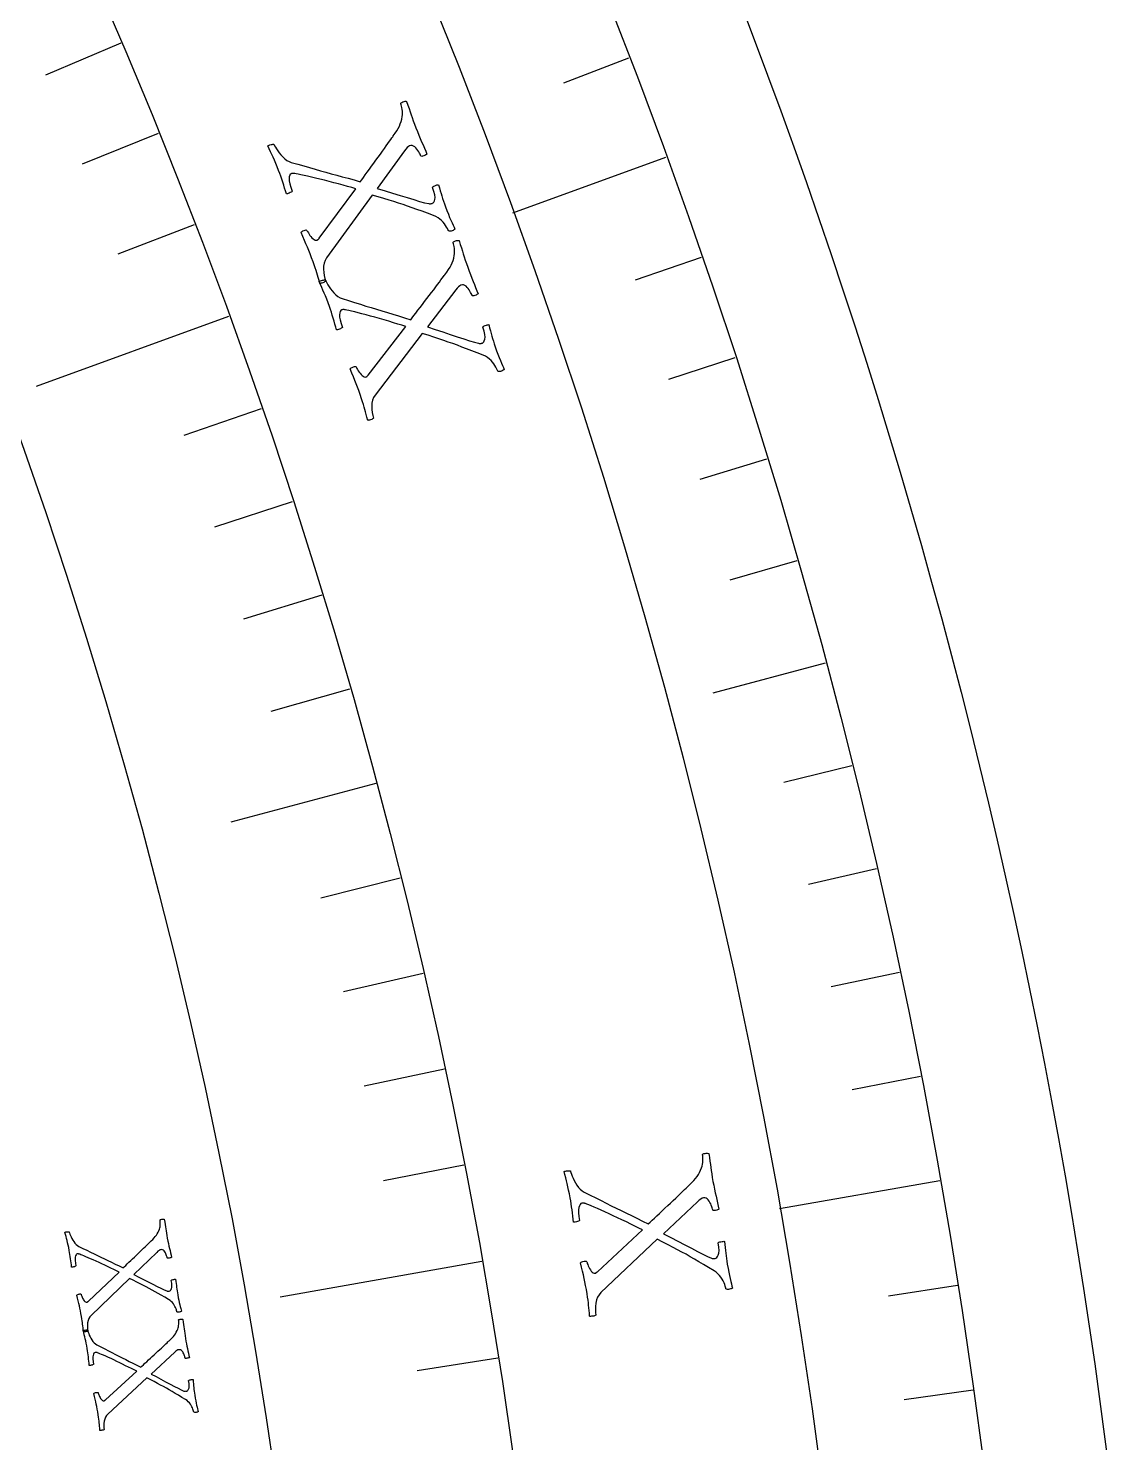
# Model space of a CAD drawing. Header units: millimetres. Extents: x -92 to 92, y -92 to 120.
# Drawn here: x 75.68 to 91.8, y 11.83 to 32.93 of the extents above; entities that cross this region are included whole.
import ezdxf

# ---------------------------------------------------------------- set-up
doc = ezdxf.new("R2010")
doc.units = ezdxf.units.MM
for name, color, linetype in [('CUT_OUTER', 1, 'Continuous'), ('ENGRAVE', 7, 'Continuous'), ('ENGRAVE_FINE', 8, 'Continuous'), ('TEXT', 5, 'Continuous')]:
    doc.layers.add(name, color=color, linetype=linetype)

msp = doc.modelspace()

# ---------------------------------------------------------------- linework, layer by layer
at = {"layer": 'CUT_OUTER'}
msp.add_lwpolyline([(86.3018, 33.2903), (86.5045, 32.7601), (86.7039, 32.2287), (86.9, 31.6961), (87.0928, 31.1623), (87.2824, 30.6273), (87.4687, 30.0912), (87.6517, 29.5539), (87.8314, 29.0156), (88.0077, 28.4761), (88.1808, 27.9356), (88.3506, 27.394), (88.517, 26.8513), (88.6801, 26.3077), (88.8398, 25.7631), (88.9962, 25.2175), (89.1493, 24.6709), (89.299, 24.1235), (89.4453, 23.5751), (89.5883, 23.0258), (89.7279, 22.4757), (89.8641, 21.9247), (89.9969, 21.3729), (90.1264, 20.8203), (90.2524, 20.2669), (90.3751, 19.7127), (90.4944, 19.1578), (90.6102, 18.6022), (90.7226, 18.0459), (90.8317, 17.4889), (90.9373, 16.9312), (91.0394, 16.3729), (91.1382, 15.814), (91.2335, 15.2545), (91.3254, 14.6944), (91.4138, 14.1337), (91.4988, 13.5726), (91.5804, 13.0109), (91.6585, 12.4487), (91.7332, 11.8861), (91.8044, 11.323)], dxfattribs=at)
at = {"layer": 'ENGRAVE'}
for points in [[(85.1831, 31.0041), (82.9014, 30.1737)], [(78.664, 28.6314), (75.7956, 27.5873)], [(87.5612, 23.4619), (85.8859, 23.0131)], [(80.8601, 21.6664), (78.6978, 21.087)], [(89.2728, 15.7412), (86.8816, 15.3196)], [(82.4407, 14.5365), (79.4346, 14.0065)]]:
    msp.add_lwpolyline(points, dxfattribs=at)
for radius in [90.65, 90.65, 88.2219, 83.7125, 83.7125, 80.1513]:
    msp.add_circle((0, 0), radius, dxfattribs=at)
at = {"layer": 'ENGRAVE_FINE'}
for points in [[(77.0578, 32.7091), (75.9338, 32.232)], [(84.6291, 32.4861), (83.6576, 32.1131)], [(77.6169, 31.3593), (76.4848, 30.9019)], [(78.1524, 29.9999), (77.0124, 29.5623)], [(85.7113, 29.5128), (84.7273, 29.174)], [(86.2133, 28.0124), (85.2236, 27.6908)], [(79.1517, 27.2541), (77.9972, 26.8566)], [(86.689, 26.5035), (85.6939, 26.1992)], [(79.6153, 25.8686), (78.4541, 25.4913)], [(87.1384, 24.9865), (86.1381, 24.6997)], [(80.0547, 24.4752), (78.887, 24.1182)], [(80.4696, 23.0743), (79.2959, 22.7377)], [(87.9573, 21.9302), (86.9476, 21.6785)], [(88.3266, 20.3918), (87.3127, 20.1577)], [(81.2259, 20.2519), (80.0411, 19.9565)], [(81.567, 18.8312), (80.3772, 18.5565)], [(88.6691, 18.8472), (87.6512, 18.6308)], [(81.8832, 17.4048), (80.6889, 17.1509)], [(88.9845, 17.2968), (87.963, 17.0983)], [(82.1745, 15.9731), (80.9759, 15.7401)], [(89.5339, 14.1808), (88.5061, 14.018)], [(82.6819, 13.0955), (81.4759, 12.9045)], [(89.7678, 12.616), (88.7373, 12.4712)]]:
    msp.add_lwpolyline(points, dxfattribs=at)
at = {"layer": 'TEXT'}
for points in [[(81.4595, 31.444), (81.4814, 31.3882), (81.5028, 31.335), (81.524, 31.2843), (81.5447, 31.2363), (81.5651, 31.1897), (81.5852, 31.1434), (81.6048, 31.0974), (81.6241, 31.0518), (81.6174, 31.046), (81.6072, 31.0399), (81.5936, 31.0333), (81.5766, 31.0264), (81.5599, 31.021), (81.5472, 31.0189), (81.5387, 31.0202), (81.5342, 31.0249), (81.529, 31.0372), (81.5217, 31.0519), (81.5124, 31.069), (81.501, 31.0886), (81.488, 31.1086), (81.4738, 31.1272), (81.4582, 31.1445), (81.4414, 31.1603), (81.4236, 31.1726), (81.4051, 31.1792), (81.3859, 31.18), (81.366, 31.1751), (81.3484, 31.1656), (81.3298, 31.1503), (81.3104, 31.1293), (81.29, 31.1024), (80.8821, 30.5389), (80.9989, 30.5046), (81.1123, 30.4707), (81.2224, 30.4371), (81.3291, 30.404), (81.428, 30.3737), (81.5147, 30.3486), (81.5892, 30.3288), (81.6514, 30.3144), (81.6608, 30.313), (81.6698, 30.3126), (81.6785, 30.3133), (81.6868, 30.3149), (81.6941, 30.3168), (81.6998, 30.3183), (81.7038, 30.3195), (81.7062, 30.3203), (81.7167, 30.3269), (81.7262, 30.3385), (81.7347, 30.3553), (81.7421, 30.3771), (81.7452, 30.4065), (81.7405, 30.4462), (81.7279, 30.4962), (81.7074, 30.5563), (81.7095, 30.5619), (81.716, 30.5681), (81.7269, 30.5748), (81.7424, 30.5821), (81.759, 30.5886), (81.7734, 30.5932), (81.7857, 30.5959), (81.7958, 30.5966), (81.8096, 30.5506), (81.8225, 30.5072), (81.8347, 30.4665), (81.8461, 30.4284), (81.8577, 30.3909), (81.8705, 30.3518), (81.8846, 30.3111), (81.8999, 30.2688), (81.9218, 30.2107), (81.9427, 30.1577), (81.9625, 30.1097), (81.9814, 30.0668), (81.9989, 30.0282), (82.0146, 29.993), (82.0287, 29.9612), (82.041, 29.9329), (82.0346, 29.9273), (82.0257, 29.9214), (82.0141, 29.9153), (82, 29.9089), (81.9852, 29.9038), (81.9715, 29.9017), (81.959, 29.9024), (81.9477, 29.9061), (81.944, 29.9146), (81.9377, 29.9273), (81.9287, 29.9443), (81.9171, 29.9654), (81.9027, 29.9889), (81.8855, 30.0127), (81.8656, 30.0368), (81.8428, 30.0612), (81.8172, 30.0845), (81.7888, 30.1051), (81.7576, 30.1231), (81.7236, 30.1385), (81.6343, 30.1703), (81.5512, 30.2), (81.4742, 30.2275), (81.4032, 30.2529), (81.3353, 30.2769), (81.2671, 30.3001), (81.1988, 30.3225), (81.1303, 30.3441), (81.0585, 30.366), (80.9803, 30.3896), (80.8957, 30.4147), (80.8046, 30.4413), (80.1269, 29.5036), (80.1054, 29.4676), (80.0908, 29.4274), (80.083, 29.3832), (80.082, 29.3348), (80.0859, 29.2861), (80.0925, 29.2405), (80.1019, 29.1982), (80.1142, 29.1592), (80.108, 29.1524), (80.0985, 29.146), (80.0858, 29.1399), (80.0699, 29.1342), (80.0541, 29.1295), (80.0417, 29.1262), (80.0328, 29.1244), (80.0274, 29.124), (80.0145, 29.1688), (80.0026, 29.2103), (79.9916, 29.2487), (79.9815, 29.2839), (79.9709, 29.3191), (79.9584, 29.3576), (79.9441, 29.3994), (79.9278, 29.4444), (79.9048, 29.5061), (79.8826, 29.5635), (79.8612, 29.6165), (79.8408, 29.6652), (79.82, 29.7137), (79.7974, 29.7663), (79.773, 29.8228), (79.7469, 29.8833), (79.7527, 29.8917), (79.7622, 29.8997), (79.7754, 29.9073), (79.7923, 29.9145), (79.8091, 29.9199), (79.8217, 29.922), (79.8302, 29.9207), (79.8346, 29.9162), (79.8392, 29.9056), (79.8461, 29.8926), (79.8552, 29.877), (79.8666, 29.859), (79.8798, 29.8403), (79.894, 29.8227), (79.9095, 29.8062), (79.926, 29.7908), (79.9428, 29.7784), (79.9588, 29.7711), (79.974, 29.7688), (79.9885, 29.7715), (79.9918, 29.7731), (79.9955, 29.7754), (79.9995, 29.7786), (80.004, 29.7826), (80.0082, 29.7869), (80.0119, 29.7913), (80.0148, 29.7956), (80.0171, 29.7999), (80.5616, 30.5362), (80.5016, 30.5538), (80.4387, 30.5717), (80.3726, 30.5899), (80.3035, 30.6085), (80.2333, 30.627), (80.1639, 30.6451), (80.0953, 30.6628), (80.0275, 30.6801), (79.9622, 30.6964), (79.901, 30.7111), (79.8441, 30.7242), (79.7913, 30.7358), (79.7445, 30.7457), (79.7056, 30.7536), (79.6746, 30.7597), (79.6515, 30.7639), (79.6473, 30.7643), (79.6422, 30.7648), (79.6361, 30.7654), (79.6292, 30.766), (79.6217, 30.7663), (79.6141, 30.7656), (79.6065, 30.7639), (79.5987, 30.7614), (79.5862, 30.7528), (79.5769, 30.7378), (79.5707, 30.7165), (79.5676, 30.6888), (79.5693, 30.6539), (79.5775, 30.6108), (79.5922, 30.5595), (79.6133, 30.5), (79.6073, 30.4929), (79.5982, 30.4858), (79.586, 30.4785), (79.5707, 30.4712), (79.5554, 30.465), (79.5432, 30.4612), (79.5342, 30.4596), (79.5283, 30.4603), (79.5152, 30.5035), (79.5018, 30.547), (79.488, 30.5908), (79.4738, 30.6349), (79.4592, 30.6788), (79.4441, 30.7221), (79.4286, 30.7648), (79.4127, 30.8069), (79.3904, 30.8634), (79.3691, 30.9154), (79.3489, 30.963), (79.3297, 31.006), (79.3108, 31.0472), (79.2914, 31.089), (79.2715, 31.1315), (79.251, 31.1747), (79.2589, 31.1806), (79.2695, 31.186), (79.2827, 31.1909), (79.2986, 31.1952), (79.3142, 31.1988), (79.3263, 31.2012), (79.3351, 31.2026), (79.3405, 31.2028), (79.3449, 31.1937), (79.3531, 31.1787), (79.3652, 31.158), (79.3812, 31.1313), (79.4004, 31.1016), (79.4225, 31.0717), (79.4473, 31.0415), (79.4749, 31.011), (79.5045, 30.983), (79.5355, 30.9602), (79.5678, 30.9425), (79.6014, 30.9301), (79.6964, 30.9024), (79.7872, 30.8762), (79.8738, 30.8514), (79.9563, 30.828), (80.0367, 30.8054), (80.1173, 30.783), (80.198, 30.7608), (80.2788, 30.7388), (80.3613, 30.7162), (80.4472, 30.6924), (80.5365, 30.6673), (80.6291, 30.6409), (80.6518, 30.6708), (80.6769, 30.7045), (80.7043, 30.742), (80.734, 30.7834), (80.7653, 30.8271), (80.7974, 30.8715), (80.8303, 30.9168), (80.8639, 30.9629), (80.8974, 31.0087), (80.9296, 31.0531), (80.9605, 31.0961), (80.9901, 31.1379), (81.0178, 31.177), (81.0428, 31.2125), (81.0653, 31.2443), (81.0852, 31.2723), (81.1014, 31.2952), (81.113, 31.3116), (81.1199, 31.3215), (81.1222, 31.3247), (81.151, 31.3646), (81.1756, 31.4021), (81.1962, 31.4375), (81.2127, 31.4706), (81.2262, 31.5035), (81.2376, 31.5381), (81.2471, 31.5744), (81.2545, 31.6124), (81.2578, 31.6382), (81.2588, 31.6647), (81.2575, 31.6919), (81.2539, 31.7198), (81.249, 31.7463), (81.244, 31.7692), (81.2387, 31.7887), (81.2332, 31.8047), (81.2334, 31.8112), (81.2388, 31.8179), (81.2496, 31.8248), (81.2656, 31.832), (81.283, 31.8379), (81.298, 31.841), (81.3104, 31.8413), (81.3203, 31.8388), (81.3402, 31.7832), (81.3582, 31.7317), (81.3743, 31.6843), (81.3886, 31.6409), (81.4031, 31.5976), (81.4197, 31.5504), (81.4385, 31.4992), (81.4595, 31.444)], [(82.2317, 29.3653), (82.2522, 29.3089), (82.2723, 29.2551), (82.2921, 29.204), (82.3117, 29.1554), (82.3309, 29.1083), (82.3497, 29.0615), (82.3682, 29.0151), (82.3864, 28.9689), (82.3795, 28.9634), (82.3691, 28.9575), (82.3554, 28.9513), (82.3382, 28.9448), (82.3213, 28.9398), (82.3087, 28.938), (82.3002, 28.9395), (82.2958, 28.9443), (82.2909, 28.9568), (82.284, 28.9717), (82.2751, 28.989), (82.2642, 29.0088), (82.2517, 29.0292), (82.2379, 29.0482), (82.2228, 29.0658), (82.2065, 29.0821), (82.189, 29.0948), (82.1707, 29.1019), (82.1515, 29.1032), (82.1314, 29.0988), (82.1136, 29.0897), (82.0947, 29.075), (82.0747, 29.0544), (82.0537, 29.0281), (81.6316, 28.4751), (81.7474, 28.4378), (81.8599, 28.401), (81.9691, 28.3647), (82.075, 28.3289), (82.1731, 28.296), (82.2591, 28.2688), (82.3331, 28.2471), (82.3948, 28.2311), (82.4042, 28.2295), (82.4133, 28.2289), (82.422, 28.2293), (82.4303, 28.2307), (82.4377, 28.2324), (82.4434, 28.2338), (82.4474, 28.2349), (82.4498, 28.2356), (82.4605, 28.2419), (82.4702, 28.2533), (82.4792, 28.2699), (82.4872, 28.2915), (82.491, 28.3208), (82.4873, 28.3606), (82.476, 28.4109), (82.4571, 28.4715), (82.4592, 28.4771), (82.4659, 28.4831), (82.477, 28.4895), (82.4927, 28.4964), (82.5094, 28.5025), (82.524, 28.5068), (82.5363, 28.5091), (82.5464, 28.5096), (82.559, 28.4632), (82.5709, 28.4195), (82.582, 28.3785), (82.5924, 28.3401), (82.603, 28.3023), (82.6149, 28.2629), (82.6279, 28.2219), (82.6421, 28.1792), (82.6626, 28.1206), (82.6821, 28.067), (82.7007, 28.0186), (82.7185, 27.9752), (82.735, 27.9362), (82.7499, 27.9006), (82.7631, 27.8685), (82.7747, 27.8398), (82.7682, 27.8344), (82.7591, 27.8287), (82.7474, 27.8229), (82.7331, 27.8169), (82.7181, 27.8122), (82.7044, 27.8104), (82.6919, 27.8114), (82.6807, 27.8154), (82.6773, 27.824), (82.6713, 27.8369), (82.6627, 27.854), (82.6516, 27.8755), (82.6379, 27.8993), (82.6213, 27.9235), (82.602, 27.9482), (82.5798, 27.9732), (82.5548, 27.9971), (82.527, 28.0184), (82.4962, 28.0372), (82.4626, 28.0534), (82.3742, 28.0875), (82.2918, 28.1193), (82.2155, 28.1487), (82.1452, 28.176), (82.0779, 28.2017), (82.0104, 28.2266), (81.9426, 28.2507), (81.8747, 28.274), (81.8035, 28.2978), (81.7259, 28.3233), (81.642, 28.3506), (81.5516, 28.3795), (80.8503, 27.4593), (80.8279, 27.4238), (80.8122, 27.3841), (80.8033, 27.34), (80.8011, 27.2917), (80.8037, 27.2429), (80.8092, 27.1972), (80.8176, 27.1546), (80.8288, 27.1153), (80.8224, 27.1087), (80.8128, 27.1025), (80.8, 27.0968), (80.7839, 27.0915), (80.768, 27.0871), (80.7555, 27.0841), (80.7466, 27.0826), (80.7411, 27.0824), (80.7294, 27.1274), (80.7186, 27.1693), (80.7085, 27.2079), (80.6993, 27.2433), (80.6897, 27.2788), (80.6782, 27.3176), (80.6649, 27.3597), (80.6498, 27.4052), (80.6283, 27.4674), (80.6075, 27.5253), (80.5876, 27.5789), (80.5684, 27.6281), (80.5488, 27.6772), (80.5276, 27.7303), (80.5047, 27.7874), (80.4801, 27.8486), (80.4861, 27.8568), (80.4958, 27.8645), (80.5092, 27.8718), (80.5263, 27.8786), (80.5431, 27.8835), (80.5558, 27.8853), (80.5643, 27.8838), (80.5685, 27.8792), (80.5729, 27.8685), (80.5794, 27.8553), (80.5882, 27.8395), (80.5992, 27.8212), (80.6118, 27.8022), (80.6256, 27.7842), (80.6406, 27.7673), (80.6568, 27.7515), (80.6732, 27.7387), (80.689, 27.7309), (80.7042, 27.7282), (80.7187, 27.7306), (80.7221, 27.7321), (80.7258, 27.7344), (80.73, 27.7374), (80.7345, 27.7413), (80.7389, 27.7455), (80.7426, 27.7498), (80.7457, 27.754), (80.7481, 27.7583), (81.311, 28.4806), (81.2516, 28.4996), (81.1891, 28.5191), (81.1235, 28.539), (81.0549, 28.5593), (80.9852, 28.5796), (80.9162, 28.5995), (80.8481, 28.619), (80.7808, 28.638), (80.7159, 28.6559), (80.6552, 28.6721), (80.5985, 28.6867), (80.5461, 28.6996), (80.4995, 28.7107), (80.4609, 28.7196), (80.43, 28.7265), (80.407, 28.7313), (80.4028, 28.7318), (80.3977, 28.7324), (80.3917, 28.7331), (80.3848, 28.7339), (80.3773, 28.7344), (80.3697, 28.7339), (80.362, 28.7324), (80.3542, 28.7301), (80.3415, 28.7218), (80.3318, 28.7071), (80.3251, 28.6859), (80.3213, 28.6583), (80.3221, 28.6234), (80.3292, 28.5801), (80.3426, 28.5284), (80.3622, 28.4684), (80.356, 28.4615), (80.3467, 28.4546), (80.3343, 28.4476), (80.3188, 28.4407), (80.3034, 28.4349), (80.2911, 28.4314), (80.2821, 28.43), (80.2762, 28.4309), (80.2642, 28.4744), (80.2519, 28.5182), (80.2392, 28.5623), (80.2261, 28.6068), (80.2127, 28.6511), (80.1987, 28.6947), (80.1843, 28.7378), (80.1694, 28.7803), (80.1485, 28.8373), (80.1286, 28.8899), (80.1096, 28.9379), (80.0915, 28.9815), (80.0737, 29.0231), (80.0553, 29.0654), (80.0365, 29.1084), (80.0171, 29.1521), (80.0252, 29.1578), (80.0359, 29.1629), (80.0492, 29.1674), (80.0652, 29.1714), (80.0809, 29.1745), (80.0931, 29.1767), (80.1019, 29.1778), (80.1073, 29.1779), (80.1115, 29.1687), (80.1193, 29.1535), (80.1309, 29.1324), (80.1461, 29.1054), (80.1646, 29.0753), (80.1859, 29.0448), (80.21, 29.0139), (80.2368, 28.9828), (80.2657, 28.954), (80.2961, 28.9304), (80.3279, 28.9119), (80.3612, 28.8986), (80.4555, 28.8686), (80.5456, 28.8401), (80.6315, 28.8131), (80.7134, 28.7876), (80.7932, 28.763), (80.8732, 28.7385), (80.9533, 28.7143), (81.0335, 28.6902), (81.1154, 28.6656), (81.2007, 28.6396), (81.2893, 28.6122), (81.3812, 28.5835), (81.4047, 28.6127), (81.4306, 28.6458), (81.4589, 28.6826), (81.4897, 28.7232), (81.5221, 28.7661), (81.5553, 28.8098), (81.5893, 28.8542), (81.6242, 28.8994), (81.6588, 28.9443), (81.6921, 28.9879), (81.724, 29.0302), (81.7547, 29.0711), (81.7834, 29.1095), (81.8093, 29.1444), (81.8326, 29.1756), (81.8532, 29.2031), (81.87, 29.2256), (81.882, 29.2417), (81.8892, 29.2513), (81.8916, 29.2546), (81.9213, 29.2936), (81.9469, 29.3306), (81.9684, 29.3654), (81.9857, 29.3981), (82, 29.4306), (82.0123, 29.4649), (82.0227, 29.501), (82.031, 29.5388), (82.035, 29.5645), (82.0367, 29.5909), (82.0361, 29.6181), (82.0332, 29.6461), (82.029, 29.6727), (82.0245, 29.6958), (82.0198, 29.7154), (82.0147, 29.7316), (82.015, 29.738), (82.0206, 29.7446), (82.0316, 29.7512), (82.0478, 29.758), (82.0653, 29.7635), (82.0803, 29.7662), (82.0928, 29.7662), (82.1027, 29.7635), (82.1211, 29.7074), (82.1378, 29.6554), (82.1527, 29.6076), (82.1659, 29.5639), (82.1792, 29.5202), (82.1947, 29.4726), (82.2122, 29.4209), (82.2317, 29.3653)], [(85.8888, 15.7317), (85.8999, 15.6727), (85.9111, 15.6164), (85.9225, 15.5628), (85.9339, 15.5117), (85.9453, 15.4621), (85.9564, 15.4129), (85.9671, 15.3641), (85.9776, 15.3156), (85.9699, 15.3112), (85.9587, 15.3071), (85.9441, 15.3032), (85.9261, 15.2995), (85.9087, 15.2973), (85.8959, 15.2976), (85.8878, 15.3005), (85.8843, 15.3059), (85.8814, 15.319), (85.877, 15.3348), (85.871, 15.3534), (85.8635, 15.3747), (85.8544, 15.3968), (85.8439, 15.4177), (85.8318, 15.4376), (85.8183, 15.4563), (85.8031, 15.4717), (85.7861, 15.4816), (85.7674, 15.4859), (85.7469, 15.4848), (85.7278, 15.4788), (85.7068, 15.4672), (85.6838, 15.4502), (85.6587, 15.4276), (85.1531, 14.9498), (85.2614, 14.8944), (85.3665, 14.8399), (85.4684, 14.7865), (85.5671, 14.7341), (85.6587, 14.6858), (85.7392, 14.6451), (85.8087, 14.6118), (85.8671, 14.586), (85.8761, 14.5829), (85.8849, 14.5809), (85.8935, 14.5799), (85.902, 14.5799), (85.9095, 14.5804), (85.9154, 14.5809), (85.9196, 14.5813), (85.9221, 14.5816), (85.9336, 14.5861), (85.9451, 14.5958), (85.9565, 14.6107), (85.9679, 14.6307), (85.9765, 14.6591), (85.9792, 14.699), (85.9761, 14.7504), (85.9672, 14.8133), (85.9702, 14.8184), (85.9778, 14.8233), (85.9898, 14.8279), (86.0063, 14.8321), (86.0239, 14.8355), (86.0389, 14.8373), (86.0515, 14.8376), (86.0615, 14.8365), (86.0665, 14.7887), (86.0711, 14.7436), (86.0755, 14.7013), (86.0796, 14.6618), (86.084, 14.6228), (86.0894, 14.582), (86.0956, 14.5394), (86.1028, 14.495), (86.1135, 14.4338), (86.1241, 14.3778), (86.1347, 14.327), (86.1452, 14.2814), (86.1552, 14.2401), (86.1642, 14.2026), (86.1721, 14.1688), (86.1789, 14.1387), (86.1716, 14.1344), (86.1617, 14.1303), (86.1492, 14.1264), (86.1341, 14.1227), (86.1186, 14.1205), (86.1048, 14.1209), (86.0927, 14.124), (86.0822, 14.1297), (86.0802, 14.1387), (86.0763, 14.1524), (86.0707, 14.1707), (86.0632, 14.1937), (86.0534, 14.2194), (86.041, 14.246), (86.0259, 14.2734), (86.0081, 14.3017), (85.9873, 14.3293), (85.9632, 14.3549), (85.9359, 14.3784), (85.9053, 14.3998), (85.8235, 14.4476), (85.7474, 14.4923), (85.6768, 14.5336), (85.6118, 14.5718), (85.5495, 14.6081), (85.4869, 14.6435), (85.4239, 14.6782), (85.3606, 14.7122), (85.2942, 14.7471), (85.2217, 14.7848), (85.1433, 14.8253), (85.0588, 14.8684), (84.2183, 14.0732), (84.1905, 14.0418), (84.1687, 14.0051), (84.1528, 13.9631), (84.1428, 13.9157), (84.1375, 13.8671), (84.1356, 13.8211), (84.137, 13.7778), (84.1417, 13.7371), (84.1343, 13.7316), (84.1239, 13.7271), (84.1103, 13.7235), (84.0936, 13.7209), (84.0771, 13.7191), (84.0644, 13.7182), (84.0553, 13.7181), (84.0499, 13.7188), (84.0456, 13.7651), (84.0416, 13.8082), (84.0379, 13.8479), (84.0345, 13.8844), (84.0307, 13.9209), (84.0256, 13.9611), (84.0193, 14.0048), (84.0117, 14.0521), (84.0005, 14.117), (83.9894, 14.1775), (83.9783, 14.2335), (83.9673, 14.2852), (83.9559, 14.3368), (83.9435, 14.3926), (83.9301, 14.4527), (83.9157, 14.517), (83.9229, 14.5242), (83.9338, 14.5302), (83.9481, 14.5353), (83.9661, 14.5392), (83.9835, 14.5414), (83.9963, 14.5411), (84.0044, 14.5383), (84.0079, 14.533), (84.0105, 14.5217), (84.0148, 14.5076), (84.0209, 14.4907), (84.0288, 14.4709), (84.0382, 14.45), (84.0489, 14.4301), (84.061, 14.411), (84.0744, 14.3927), (84.0886, 14.3775), (84.1029, 14.3673), (84.1175, 14.3622), (84.1322, 14.3622), (84.1357, 14.3631), (84.1398, 14.3647), (84.1444, 14.3671), (84.1495, 14.3702), (84.1545, 14.3737), (84.1589, 14.3772), (84.1626, 14.3809), (84.1656, 14.3847), (84.8376, 15.0069), (84.782, 15.0352), (84.7235, 15.0645), (84.662, 15.0948), (84.5975, 15.1259), (84.532, 15.1572), (84.4671, 15.1879), (84.403, 15.2181), (84.3396, 15.2476), (84.2785, 15.2758), (84.2212, 15.3016), (84.1676, 15.3251), (84.1179, 15.3463), (84.0738, 15.3647), (84.0371, 15.3798), (84.0077, 15.3915), (83.9858, 15.4), (83.9818, 15.4012), (83.9768, 15.4026), (83.971, 15.4043), (83.9643, 15.4062), (83.957, 15.4078), (83.9494, 15.4085), (83.9416, 15.4084), (83.9335, 15.4073), (83.9196, 15.4012), (83.9077, 15.3882), (83.8976, 15.3684), (83.8894, 15.3418), (83.8846, 15.3072), (83.8847, 15.2633), (83.8895, 15.2101), (83.8992, 15.1478), (83.892, 15.1419), (83.8817, 15.1366), (83.8684, 15.1318), (83.852, 15.1274), (83.8358, 15.1242), (83.8231, 15.1227), (83.8139, 15.1228), (83.8083, 15.1246), (83.8035, 15.1695), (83.7984, 15.2147), (83.793, 15.2603), (83.7872, 15.3062), (83.7811, 15.3521), (83.7743, 15.3975), (83.767, 15.4423), (83.7592, 15.4866), (83.7478, 15.5463), (83.7366, 15.6014), (83.7256, 15.6519), (83.7148, 15.6977), (83.7039, 15.7417), (83.6926, 15.7864), (83.6809, 15.8319), (83.6688, 15.8781), (83.6777, 15.8824), (83.6891, 15.8858), (83.703, 15.8881), (83.7194, 15.8894), (83.7353, 15.89), (83.7478, 15.8901), (83.7566, 15.8898), (83.762, 15.889), (83.7646, 15.8793), (83.7699, 15.8631), (83.7779, 15.8404), (83.7886, 15.8113), (83.802, 15.7785), (83.8181, 15.745), (83.8369, 15.7107), (83.8583, 15.6756), (83.8822, 15.6426), (83.9084, 15.6144), (83.9368, 15.591), (83.9676, 15.5725), (84.0557, 15.5277), (84.1401, 15.485), (84.2206, 15.4445), (84.2972, 15.4062), (84.3721, 15.369), (84.447, 15.332), (84.5222, 15.2952), (84.5975, 15.2585), (84.6744, 15.221), (84.7543, 15.1816), (84.8374, 15.1403), (84.9234, 15.0971), (84.9513, 15.1222), (84.9822, 15.1507), (85.0161, 15.1825), (85.053, 15.2176), (85.0919, 15.2547), (85.1317, 15.2924), (85.1724, 15.3308), (85.2141, 15.3698), (85.2555, 15.4085), (85.2954, 15.4462), (85.3338, 15.4827), (85.3707, 15.5182), (85.4051, 15.5515), (85.4364, 15.5817), (85.4643, 15.6087), (85.4891, 15.6326), (85.5093, 15.6521), (85.5237, 15.6661), (85.5324, 15.6744), (85.5353, 15.6772), (85.5709, 15.711), (85.6021, 15.7433), (85.6289, 15.7742), (85.6513, 15.8037), (85.6707, 15.8335), (85.6884, 15.8653), (85.7044, 15.8993), (85.7187, 15.9353), (85.7268, 15.96), (85.7327, 15.9858), (85.7365, 16.0128), (85.7381, 16.0408), (85.7383, 16.0678), (85.7376, 16.0913), (85.736, 16.1114), (85.7336, 16.1282), (85.735, 16.1345), (85.7416, 16.14), (85.7535, 16.1449), (85.7705, 16.1489), (85.7888, 16.1515), (85.804, 16.1518), (85.8163, 16.1498), (85.8256, 16.1455), (85.8348, 16.0871), (85.8428, 16.0332), (85.8499, 15.9836), (85.8558, 15.9383), (85.862, 15.893), (85.8695, 15.8435), (85.8785, 15.7897), (85.8888, 15.7317)], [(77.7524, 14.8825), (77.7604, 14.8422), (77.7683, 14.8038), (77.7764, 14.7671), (77.7846, 14.7322), (77.7927, 14.6983), (77.8005, 14.6647), (77.8082, 14.6313), (77.8157, 14.5982), (77.8104, 14.5952), (77.8028, 14.5923), (77.7928, 14.5895), (77.7804, 14.5869), (77.7684, 14.5852), (77.7596, 14.5854), (77.754, 14.5873), (77.7516, 14.591), (77.7495, 14.5999), (77.7464, 14.6107), (77.7422, 14.6234), (77.7369, 14.6379), (77.7306, 14.653), (77.7232, 14.6673), (77.7148, 14.6808), (77.7054, 14.6935), (77.6948, 14.704), (77.6831, 14.7106), (77.6702, 14.7135), (77.6562, 14.7126), (77.6431, 14.7083), (77.6287, 14.7003), (77.6129, 14.6885), (77.5959, 14.6728), (77.2511, 14.3419), (77.326, 14.3046), (77.3986, 14.268), (77.469, 14.2321), (77.5372, 14.1969), (77.6005, 14.1645), (77.6561, 14.1372), (77.7041, 14.115), (77.7444, 14.0978), (77.7506, 14.0958), (77.7567, 14.0944), (77.7627, 14.0938), (77.7685, 14.0939), (77.7737, 14.0943), (77.7777, 14.0947), (77.7806, 14.095), (77.7823, 14.0952), (77.7901, 14.0984), (77.798, 14.1051), (77.8057, 14.1154), (77.8135, 14.1292), (77.8191, 14.1487), (77.8207, 14.1761), (77.8182, 14.2112), (77.8117, 14.2542), (77.8137, 14.2578), (77.8189, 14.2612), (77.8271, 14.2644), (77.8385, 14.2674), (77.8505, 14.2699), (77.8608, 14.2712), (77.8694, 14.2716), (77.8764, 14.2708), (77.8801, 14.2381), (77.8836, 14.2073), (77.8869, 14.1784), (77.89, 14.1514), (77.8933, 14.1247), (77.8973, 14.0968), (77.9019, 14.0677), (77.9071, 14.0374), (77.9149, 13.9956), (77.9227, 13.9574), (77.9303, 13.9227), (77.9379, 13.8915), (77.9451, 13.8634), (77.9516, 13.8378), (77.9573, 13.8147), (77.9622, 13.7941), (77.9572, 13.7911), (77.9504, 13.7882), (77.9419, 13.7854), (77.9316, 13.7828), (77.9209, 13.7811), (77.9114, 13.7813), (77.903, 13.7833), (77.8958, 13.7871), (77.8943, 13.7933), (77.8916, 13.8026), (77.8876, 13.8151), (77.8822, 13.8308), (77.8753, 13.8483), (77.8666, 13.8664), (77.8559, 13.885), (77.8435, 13.9042), (77.829, 13.923), (77.8122, 13.9403), (77.7933, 13.9561), (77.7721, 13.9705), (77.7155, 14.0026), (77.6628, 14.0326), (77.614, 14.0604), (77.5691, 14.086), (77.526, 14.1104), (77.4827, 14.1342), (77.4392, 14.1575), (77.3954, 14.1803), (77.3495, 14.2038), (77.2994, 14.2291), (77.2452, 14.2563), (77.1869, 14.2853), (76.615, 13.7325), (76.5961, 13.7106), (76.5814, 13.6852), (76.5709, 13.6561), (76.5644, 13.6235), (76.5612, 13.5899), (76.5602, 13.5583), (76.5616, 13.5285), (76.5652, 13.5005), (76.5602, 13.4967), (76.553, 13.4934), (76.5437, 13.4908), (76.5322, 13.4889), (76.521, 13.4876), (76.5122, 13.4868), (76.506, 13.4867), (76.5022, 13.4871), (76.4989, 13.519), (76.4957, 13.5486), (76.4929, 13.5759), (76.4902, 13.601), (76.4873, 13.6261), (76.4835, 13.6537), (76.4787, 13.6838), (76.4731, 13.7163), (76.4649, 13.7609), (76.4568, 13.8025), (76.4487, 13.841), (76.4407, 13.8765), (76.4325, 13.9119), (76.4235, 13.9503), (76.4138, 13.9916), (76.4035, 14.0358), (76.4084, 14.0407), (76.4158, 14.045), (76.4257, 14.0486), (76.438, 14.0514), (76.4499, 14.053), (76.4587, 14.0529), (76.4643, 14.051), (76.4668, 14.0474), (76.4686, 14.0397), (76.4717, 14.03), (76.476, 14.0184), (76.4816, 14.0048), (76.4882, 13.9905), (76.4957, 13.9768), (76.5042, 13.9638), (76.5135, 13.9513), (76.5234, 13.9409), (76.5333, 13.934), (76.5434, 13.9306), (76.5535, 13.9307), (76.5559, 13.9313), (76.5587, 13.9325), (76.5618, 13.9342), (76.5653, 13.9363), (76.5687, 13.9388), (76.5717, 13.9413), (76.5742, 13.9438), (76.5763, 13.9465), (77.0339, 14.3789), (76.9955, 14.398), (76.9551, 14.4178), (76.9126, 14.4381), (76.8681, 14.4591), (76.8229, 14.4802), (76.7781, 14.5009), (76.7339, 14.5213), (76.6901, 14.5413), (76.6479, 14.5603), (76.6083, 14.5777), (76.5714, 14.5936), (76.5371, 14.6079), (76.5067, 14.6203), (76.4813, 14.6305), (76.4611, 14.6384), (76.446, 14.6441), (76.4432, 14.6449), (76.4398, 14.6458), (76.4358, 14.6469), (76.4311, 14.6482), (76.4261, 14.6493), (76.4209, 14.6498), (76.4155, 14.6496), (76.41, 14.6488), (76.4005, 14.6446), (76.3923, 14.6356), (76.3855, 14.6219), (76.38, 14.6035), (76.3769, 14.5796), (76.3772, 14.5494), (76.3809, 14.5129), (76.3879, 14.47), (76.383, 14.4659), (76.3759, 14.4622), (76.3668, 14.4588), (76.3555, 14.4557), (76.3444, 14.4534), (76.3357, 14.4523), (76.3294, 14.4523), (76.3256, 14.4535), (76.322, 14.4844), (76.3182, 14.5155), (76.3142, 14.5469), (76.31, 14.5785), (76.3055, 14.6101), (76.3006, 14.6413), (76.2953, 14.6721), (76.2897, 14.7026), (76.2815, 14.7436), (76.2735, 14.7815), (76.2657, 14.8162), (76.258, 14.8477), (76.2503, 14.8779), (76.2423, 14.9087), (76.2341, 14.94), (76.2256, 14.9718), (76.2317, 14.9748), (76.2395, 14.9771), (76.249, 14.9788), (76.2603, 14.9798), (76.2713, 14.9802), (76.2798, 14.9804), (76.2859, 14.9802), (76.2896, 14.9797), (76.2914, 14.973), (76.2951, 14.9618), (76.3008, 14.9463), (76.3083, 14.9262), (76.3176, 14.9038), (76.3289, 14.8807), (76.3419, 14.8572), (76.3568, 14.8332), (76.3734, 14.8105), (76.3916, 14.7913), (76.4113, 14.7753), (76.4325, 14.7627), (76.4933, 14.7323), (76.5516, 14.7034), (76.6071, 14.676), (76.66, 14.65), (76.7117, 14.6249), (76.7634, 14.5999), (76.8153, 14.575), (76.8673, 14.5503), (76.9204, 14.5249), (76.9756, 14.4984), (77.0329, 14.4705), (77.0923, 14.4414), (77.1114, 14.4589), (77.1324, 14.4786), (77.1555, 14.5006), (77.1807, 14.525), (77.2072, 14.5507), (77.2343, 14.5768), (77.2621, 14.6034), (77.2906, 14.6304), (77.3188, 14.6572), (77.346, 14.6833), (77.3722, 14.7086), (77.3973, 14.7331), (77.4209, 14.7562), (77.4422, 14.7771), (77.4613, 14.7958), (77.4781, 14.8123), (77.4919, 14.8258), (77.5018, 14.8354), (77.5077, 14.8412), (77.5097, 14.8431), (77.534, 14.8665), (77.5553, 14.8888), (77.5736, 14.9101), (77.5888, 14.9305), (77.602, 14.951), (77.614, 14.9729), (77.6248, 14.9962), (77.6345, 15.021), (77.64, 15.0379), (77.6439, 15.0557), (77.6464, 15.0741), (77.6474, 15.0934), (77.6474, 15.1118), (77.6468, 15.1279), (77.6457, 15.1417), (77.644, 15.1531), (77.6449, 15.1575), (77.6494, 15.1613), (77.6575, 15.1647), (77.6692, 15.1676), (77.6818, 15.1694), (77.6922, 15.1697), (77.7007, 15.1684), (77.7071, 15.1655), (77.7136, 15.1256), (77.7194, 15.0887), (77.7245, 15.0547), (77.7288, 15.0238), (77.7332, 14.9928), (77.7386, 14.959), (77.745, 14.9222), (77.7524, 14.8825)], [(78.0235, 13.3888), (78.0307, 13.3484), (78.0379, 13.3098), (78.0453, 13.273), (78.0528, 13.2379), (78.0602, 13.2039), (78.0674, 13.1701), (78.0745, 13.1366), (78.0813, 13.1034), (78.076, 13.1004), (78.0683, 13.0977), (78.0582, 13.0951), (78.0458, 13.0927), (78.0338, 13.0913), (78.025, 13.0916), (78.0194, 13.0936), (78.0171, 13.0973), (78.0152, 13.1063), (78.0123, 13.1172), (78.0083, 13.1299), (78.0033, 13.1446), (77.9972, 13.1598), (77.9901, 13.1742), (77.982, 13.1879), (77.9728, 13.2008), (77.9625, 13.2114), (77.9509, 13.2183), (77.9381, 13.2214), (77.924, 13.2208), (77.9108, 13.2168), (77.8963, 13.209), (77.8803, 13.1975), (77.863, 13.1822), (77.512, 12.8579), (77.586, 12.8192), (77.6579, 12.7812), (77.7277, 12.744), (77.7952, 12.7075), (77.8578, 12.6739), (77.9129, 12.6455), (77.9605, 12.6224), (78.0005, 12.6044), (78.0066, 12.6022), (78.0127, 12.6008), (78.0186, 12.6001), (78.0244, 12.6), (78.0296, 12.6004), (78.0337, 12.6006), (78.0365, 12.6009), (78.0382, 12.6011), (78.0462, 12.6041), (78.0541, 12.6107), (78.0621, 12.6209), (78.0701, 12.6345), (78.0761, 12.6539), (78.0782, 12.6812), (78.0764, 12.7164), (78.0707, 12.7595), (78.0728, 12.763), (78.078, 12.7663), (78.0863, 12.7694), (78.0977, 12.7722), (78.1098, 12.7744), (78.1202, 12.7756), (78.1288, 12.7757), (78.1357, 12.7749), (78.1388, 12.7421), (78.1417, 12.7113), (78.1445, 12.6823), (78.147, 12.6552), (78.1498, 12.6285), (78.1532, 12.6005), (78.1573, 12.5713), (78.162, 12.5409), (78.169, 12.499), (78.176, 12.4606), (78.183, 12.4258), (78.19, 12.3944), (78.1966, 12.3662), (78.2026, 12.3405), (78.2078, 12.3173), (78.2124, 12.2966), (78.2073, 12.2937), (78.2005, 12.2909), (78.1919, 12.2883), (78.1815, 12.2859), (78.1708, 12.2844), (78.1613, 12.2848), (78.153, 12.2869), (78.1459, 12.2909), (78.1445, 12.2971), (78.1419, 12.3064), (78.1381, 12.319), (78.1331, 12.3348), (78.1265, 12.3524), (78.1181, 12.3707), (78.1079, 12.3895), (78.0958, 12.409), (78.0816, 12.428), (78.0652, 12.4456), (78.0466, 12.4618), (78.0257, 12.4766), (77.9697, 12.5098), (77.9176, 12.5408), (77.8694, 12.5695), (77.8249, 12.596), (77.7823, 12.6212), (77.7395, 12.6458), (77.6964, 12.67), (77.6531, 12.6936), (77.6076, 12.718), (77.5581, 12.7443), (77.5044, 12.7725), (77.4466, 12.8026), (76.8642, 12.2608), (76.845, 12.2393), (76.8298, 12.2142), (76.8186, 12.1853), (76.8116, 12.1528), (76.8077, 12.1193), (76.8062, 12.0877), (76.8069, 12.0579), (76.81, 12.0298), (76.8049, 12.0261), (76.7977, 12.023), (76.7883, 12.0206), (76.7768, 12.0189), (76.7655, 12.0177), (76.7568, 12.0172), (76.7505, 12.0171), (76.7468, 12.0176), (76.744, 12.0496), (76.7415, 12.0792), (76.7391, 12.1066), (76.737, 12.1317), (76.7345, 12.1569), (76.7312, 12.1846), (76.7271, 12.2148), (76.7221, 12.2474), (76.7147, 12.2921), (76.7074, 12.3338), (76.7001, 12.3725), (76.6928, 12.4081), (76.6852, 12.4437), (76.677, 12.4823), (76.6681, 12.5237), (76.6586, 12.5681), (76.6636, 12.573), (76.6711, 12.5771), (76.681, 12.5805), (76.6934, 12.5831), (76.7054, 12.5845), (76.7141, 12.5842), (76.7197, 12.5822), (76.7221, 12.5785), (76.7238, 12.5707), (76.7267, 12.561), (76.7308, 12.5493), (76.7361, 12.5356), (76.7424, 12.5212), (76.7497, 12.5074), (76.7579, 12.4942), (76.767, 12.4816), (76.7766, 12.471), (76.7864, 12.4639), (76.7964, 12.4603), (76.8065, 12.4602), (76.809, 12.4608), (76.8118, 12.4619), (76.815, 12.4635), (76.8185, 12.4656), (76.8219, 12.468), (76.825, 12.4704), (76.8275, 12.4729), (76.8297, 12.4755), (77.2955, 12.8991), (77.2574, 12.9189), (77.2174, 12.9394), (77.1753, 12.9606), (77.1312, 12.9825), (77.0864, 13.0044), (77.0421, 13.026), (76.9982, 13.0472), (76.9548, 13.068), (76.913, 13.0878), (76.8738, 13.106), (76.8372, 13.1226), (76.8031, 13.1375), (76.7729, 13.1505), (76.7478, 13.1612), (76.7277, 13.1695), (76.7127, 13.1755), (76.7099, 13.1763), (76.7066, 13.1773), (76.7026, 13.1785), (76.698, 13.1799), (76.693, 13.1811), (76.6878, 13.1817), (76.6824, 13.1816), (76.6768, 13.1809), (76.6672, 13.1768), (76.6589, 13.168), (76.6519, 13.1545), (76.646, 13.1362), (76.6425, 13.1124), (76.6422, 13.0822), (76.6451, 13.0456), (76.6513, 13.0025), (76.6463, 12.9986), (76.6392, 12.995), (76.63, 12.9918), (76.6187, 12.9889), (76.6075, 12.9868), (76.5988, 12.9858), (76.5925, 12.986), (76.5887, 12.9873), (76.5857, 13.0182), (76.5825, 13.0494), (76.5791, 13.0808), (76.5755, 13.1125), (76.5716, 13.1442), (76.5673, 13.1755), (76.5626, 13.2064), (76.5576, 13.237), (76.5502, 13.2782), (76.543, 13.3162), (76.5358, 13.351), (76.5287, 13.3827), (76.5216, 13.4131), (76.5142, 13.444), (76.5066, 13.4754), (76.4987, 13.5073), (76.5048, 13.5102), (76.5126, 13.5124), (76.5222, 13.5139), (76.5335, 13.5147), (76.5445, 13.5149), (76.553, 13.5149), (76.5591, 13.5146), (76.5628, 13.514), (76.5645, 13.5073), (76.568, 13.4961), (76.5733, 13.4804), (76.5805, 13.4602), (76.5894, 13.4376), (76.6002, 13.4144), (76.6128, 13.3906), (76.6272, 13.3663), (76.6434, 13.3433), (76.6612, 13.3237), (76.6805, 13.3074), (76.7015, 13.2944), (76.7618, 13.2628), (76.8194, 13.2328), (76.8745, 13.2043), (76.9269, 13.1773), (76.978, 13.1512), (77.0293, 13.1252), (77.0807, 13.0994), (77.1322, 13.0736), (77.1848, 13.0473), (77.2394, 13.0196), (77.2962, 12.9907), (77.3551, 12.9605), (77.3744, 12.9775), (77.3959, 12.9969), (77.4194, 13.0184), (77.445, 13.0423), (77.472, 13.0675), (77.4997, 13.0931), (77.528, 13.1191), (77.5569, 13.1456), (77.5856, 13.1719), (77.6133, 13.1974), (77.64, 13.2222), (77.6656, 13.2463), (77.6896, 13.2689), (77.7113, 13.2894), (77.7307, 13.3077), (77.7479, 13.3239), (77.762, 13.3371), (77.772, 13.3465), (77.778, 13.3522), (77.78, 13.3541), (77.8048, 13.377), (77.8265, 13.3989), (77.8452, 13.4199), (77.8609, 13.4399), (77.8744, 13.4601), (77.8868, 13.4818), (77.8981, 13.505), (77.9083, 13.5295), (77.914, 13.5464), (77.9183, 13.564), (77.9212, 13.5824), (77.9226, 13.6016), (77.9229, 13.6201), (77.9226, 13.6362), (77.9218, 13.65), (77.9203, 13.6615), (77.9213, 13.6658), (77.9258, 13.6695), (77.934, 13.6728), (77.9458, 13.6754), (77.9584, 13.677), (77.9688, 13.6771), (77.9773, 13.6756), (77.9836, 13.6726), (77.9894, 13.6326), (77.9945, 13.5956), (77.9989, 13.5616), (78.0026, 13.5305), (78.0064, 13.4995), (78.0112, 13.4656), (78.0169, 13.4287), (78.0235, 13.3888)]]:
    msp.add_lwpolyline(points, close=True, dxfattribs=at)

doc.saveas('drawing.dxf')
